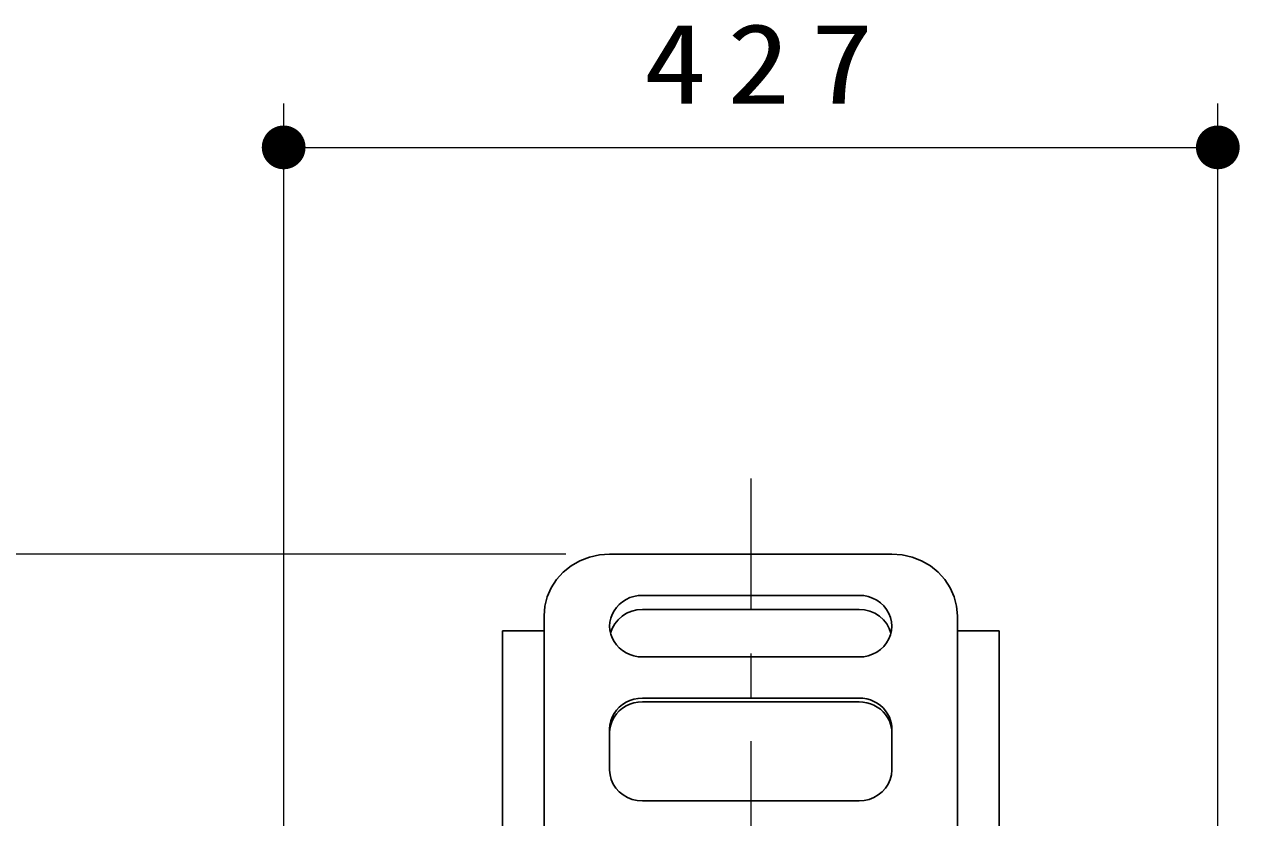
# Model space of a CAD drawing. Units: millimetres on the paper, scale 1:20. Extents: x -365 to 0, y 0 to 257.
# Drawn here: x -200.9 to -173.12, y 113.11 to 131.25 of the extents above; entities that cross this region are included whole.
import ezdxf

# ---------------------------------------------------------------- set-up
doc = ezdxf.new("R2010")
doc.units = ezdxf.units.MM
doc.linetypes.add('USER2', pattern=[6, 3, -1, 1, -1])
doc.layers.add('LY_1', color=7, linetype='Continuous', lineweight=13)
doc.styles.add('ＭＳ ゴシック', font='')
doc.styles.get('ＭＳ ゴシック').set_extended_font_data('MS Gothic')

# ---------------------------------------------------------------- blocks, each defined once
blk = doc.blocks.new('filled_dot')
at = {"color": 0, "linetype": 'Continuous', "lineweight": -2, "const_width": 1.25}
blk.add_lwpolyline([(-0.625, 0, 1), (0.625, 0, 1)], format="xyb", close=True, dxfattribs=at)

msp = doc.modelspace()

# ---------------------------------------------------------------- linework, layer by layer
at = {"layer": 'LY_1'}
for p, q in [((-194.968, 96.596), (-194.968, 129.437)), ((-173.618, 96.596), (-173.618, 129.437)), ((-194.968, 128.437), (-173.618, 128.437)), ((-188.518, 119.137), (-227.793, 119.137))]:
    msp.add_line(p, q, dxfattribs=at)
at = {"layer": 'LY_1', "linetype": 'USER2'}
msp.add_line((-184.293, 120.865), (-184.293, 57.512), dxfattribs=at)
at = {"layer": 'LY_1', "lineweight": 25}
for p, q in [((-187.518, 119.137), (-181.068, 119.137)), ((-186.768, 118.197), (-181.818, 118.197)), ((-186.768, 117.873), (-181.818, 117.873)), ((-189.018, 94.637), (-189.018, 117.728)), ((-179.568, 94.637), (-179.568, 117.728)), ((-189.968, 117.387), (-189.018, 117.387)), ((-189.968, 91.887), (-189.968, 117.387)), ((-178.618, 117.387), (-179.568, 117.387)), ((-178.618, 91.887), (-178.618, 117.387)), ((-186.768, 116.788), (-181.818, 116.788)), ((-186.768, 115.848), (-181.818, 115.848)), ((-186.768, 115.763), (-181.818, 115.763)), ((-187.518, 114.204), (-187.518, 115.143)), ((-181.068, 114.204), (-181.068, 115.143)), ((-186.768, 113.499), (-181.818, 113.499))]:
    msp.add_line(p, q, dxfattribs=at)
for points in [[(-187.518, 119.137), (-187.753, 119.12), (-187.982, 119.068), (-188.199, 118.983), (-188.4, 118.868), (-188.579, 118.724), (-188.732, 118.556), (-188.855, 118.368), (-188.945, 118.163), (-189, 117.948), (-189.018, 117.728)], [(-181.068, 119.137), (-180.833, 119.12), (-180.605, 119.068), (-180.387, 118.983), (-180.186, 118.868), (-180.007, 118.724), (-179.855, 118.556), (-179.732, 118.368), (-179.642, 118.163), (-179.587, 117.948), (-179.568, 117.728)], [(-186.768, 118.197), (-186.866, 118.191), (-186.962, 118.173), (-187.055, 118.144), (-187.143, 118.103), (-187.225, 118.052), (-187.298, 117.991), (-187.363, 117.922), (-187.418, 117.845), (-187.461, 117.762), (-187.493, 117.675), (-187.512, 117.585), (-187.518, 117.493), (-187.512, 117.401), (-187.493, 117.31), (-187.461, 117.223), (-187.418, 117.14), (-187.363, 117.064), (-187.298, 116.994), (-187.225, 116.934), (-187.143, 116.882), (-187.055, 116.842), (-186.962, 116.812), (-186.866, 116.794), (-186.768, 116.788)], [(-181.818, 116.788), (-181.711, 116.795), (-181.607, 116.816), (-181.507, 116.852), (-181.413, 116.9), (-181.327, 116.96), (-181.251, 117.031), (-181.187, 117.112), (-181.136, 117.2), (-181.098, 117.294), (-181.076, 117.392), (-181.068, 117.493), (-181.076, 117.593), (-181.098, 117.691), (-181.136, 117.785), (-181.187, 117.874), (-181.251, 117.954), (-181.327, 118.025), (-181.413, 118.086), (-181.507, 118.134), (-181.607, 118.169), (-181.711, 118.19), (-181.818, 118.197)], [(-186.768, 117.873), (-186.893, 117.863), (-187.014, 117.833), (-187.129, 117.786), (-187.233, 117.721), (-187.325, 117.64), (-187.401, 117.546), (-187.459, 117.442), (-187.498, 117.33)], [(-181.088, 117.33), (-181.127, 117.442), (-181.186, 117.546), (-181.261, 117.64), (-181.353, 117.721), (-181.457, 117.786), (-181.572, 117.833), (-181.693, 117.863), (-181.818, 117.873)], [(-186.768, 115.848), (-186.866, 115.842), (-186.962, 115.824), (-187.055, 115.795), (-187.143, 115.754), (-187.225, 115.703), (-187.298, 115.642), (-187.363, 115.572), (-187.418, 115.496), (-187.461, 115.413), (-187.493, 115.326), (-187.512, 115.235), (-187.518, 115.143)], [(-181.818, 115.848), (-181.73, 115.843), (-181.643, 115.829), (-181.559, 115.805), (-181.478, 115.771), (-181.401, 115.729), (-181.331, 115.679), (-181.267, 115.622), (-181.211, 115.558), (-181.164, 115.488), (-181.125, 115.413), (-181.096, 115.335), (-181.077, 115.254), (-181.07, 115.199), (-181.068, 115.143)], [(-186.768, 115.763), (-186.866, 115.757), (-186.962, 115.739), (-187.055, 115.709), (-187.143, 115.668), (-187.225, 115.617), (-187.298, 115.556), (-187.363, 115.487), (-187.418, 115.41), (-187.461, 115.328), (-187.493, 115.24), (-187.512, 115.15), (-187.518, 115.058)], [(-181.818, 115.763), (-181.73, 115.758), (-181.643, 115.743), (-181.559, 115.719), (-181.478, 115.686), (-181.401, 115.644), (-181.331, 115.594), (-181.267, 115.536), (-181.211, 115.472), (-181.164, 115.402), (-181.125, 115.328), (-181.096, 115.249), (-181.077, 115.168), (-181.07, 115.113), (-181.068, 115.058)], [(-187.518, 114.204), (-187.509, 114.093), (-187.481, 113.986), (-187.436, 113.884), (-187.375, 113.789), (-187.298, 113.705), (-187.209, 113.634), (-187.109, 113.576), (-187, 113.533), (-186.885, 113.508), (-186.768, 113.499)], [(-181.068, 114.204), (-181.077, 114.093), (-181.105, 113.986), (-181.15, 113.884), (-181.211, 113.789), (-181.288, 113.705), (-181.377, 113.634), (-181.478, 113.576), (-181.586, 113.533), (-181.701, 113.508), (-181.818, 113.499)]]:
    msp.add_lwpolyline(points, dxfattribs=at)

# ---------------------------------------------------------------- block references
at = {"layer": 'LY_1', "xscale": 0.4, "yscale": 0.4}
msp.add_blockref('filled_dot', (-194.968, 128.437), dxfattribs=at)
at = {"layer": 'LY_1', "xscale": 0.4, "yscale": 0.4, "rotation": 180}
msp.add_blockref('filled_dot', (-173.618, 128.437), dxfattribs=at)

# ---------------------------------------------------------------- texts
at = {"layer": 'LY_1', "insert": (-183.876, 129.437), "char_height": 1.833, "attachment_point": 8, "style": 'ＭＳ ゴシック'}
msp.add_mtext('\\T1.33;\\W1.15;427', dxfattribs=at)

doc.saveas('drawing.dxf')
